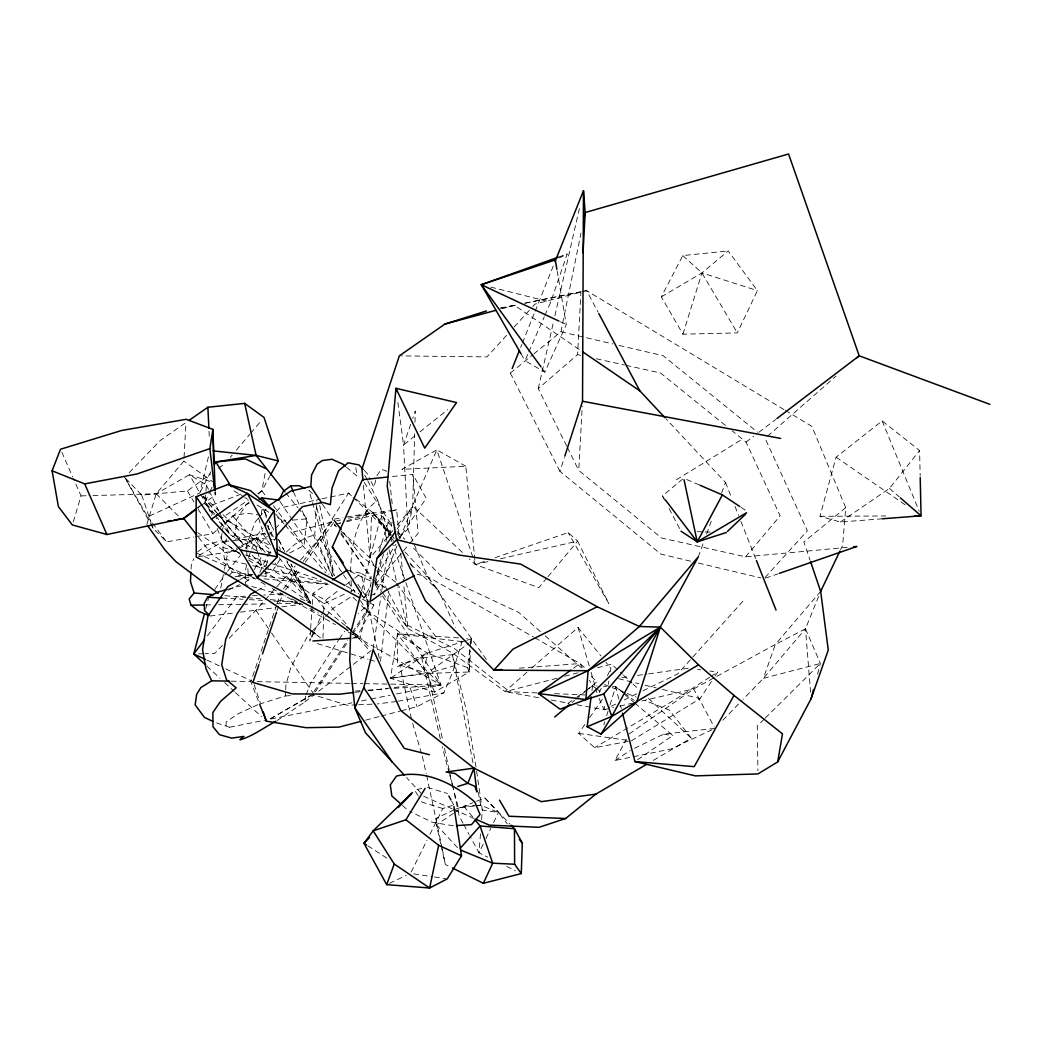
<?xml version="1.0" encoding="UTF-8"?>
<svg xmlns="http://www.w3.org/2000/svg" width="1042" height="1042" viewBox="0 0 1042 1042"><rect width="100%" height="100%" fill="white"/><g stroke="black" fill="none" stroke-linecap="round" stroke-linejoin="round"><path stroke-width="0.75" stroke-dasharray="5 3.75" d="M322.994 638.134L323.671 613.074M323.71 611.511L323.919 603.683L296.644 583.663L270.06 569.101M486.432 659.586L427.637 576.63L407.878 529.245L412.658 506.686L414.664 433.693M414.977 422.336L415.289 410.991L412.736 418.389M458.558 637.899L397.523 633.77L390.476 678.316L434.644 692.122L469.108 672.012L469.864 648.788M373.844 565.064L370.066 557.991L371.577 513.289L391.961 510.489M191.103 569.075L191.35 564.386L193.838 558.707M259.224 704.21L285.339 695.965L285.586 691.289M285.664 689.726L285.925 685.05L290.705 667.779L307.299 636.649L310.529 633.093M566.666 446.028L538.245 388.627L577.594 354.619L580.954 291.643M847.159 547.363L745.616 556.832L661.514 537.998L578.753 470.424L582.257 406.08M146.818 524.569L156.235 493.765L183.861 461.059L185.984 422.518M310.542 630.058L309.787 641.234L311.115 638.29M310.646 628.469L312.157 606.118M312.261 604.529L313.017 593.354L327.462 583.52M465.331 640.752L427.337 653.139L390.476 678.316L426.582 673.445L469.108 672.012L470.528 651.432M471.075 643.513L471.414 638.772L466.595 638.446M214.73 514.357L205.17 501.723L205.834 492.592M205.951 491.082L206.394 484.999L189.423 474.722L156.235 493.765L89.026 495.679M261.49 514.11L261.776 510.15L263.027 508.952L273.838 530.013M332.515 576.291L314.749 534.793L316.859 499.756M480.479 833.834L478.994 852.877L487.734 857.162M481.586 819.546L482.329 810.025L476.246 768.631M785.368 410.418L811.861 426.36L845.726 507.701L842.652 545.344L840.581 549.655M232.353 536.552L235.218 535.367L236.781 519.19L246.342 504.536L250.614 502.739M266.465 565.376L268.081 557.861M289.624 552.989L304.069 545.539L307.025 518.851L298.911 508.952M380.486 661.383L388.822 591.179M277.211 720.465L304.824 701.956L305.58 696.134M591.973 690.559L592.598 685.844L589.433 680.27M469.108 672.012L467.363 667.492L470.059 648.345M470.281 646.743L471.414 638.772L466.855 640.257M373.062 649.114L380.981 596.141M381.932 589.72L387.455 552.794M390.086 535.132L392 522.289M240.676 554.487L220.852 540.707L222.037 533.426M222.272 531.98L223.209 526.145L232.692 516.024L246.772 513.146L259.94 515.204M576.929 704.757L604.126 709.745L604.907 704.978M608.294 684.333L608.815 681.155M610.378 671.621L610.899 668.443L605.923 662.23M258.195 494.077L261.881 490.873L265.371 471.831M220.735 588.092L224.173 570.755M224.486 569.179L227.599 553.432L239.934 546.581M533.791 353.941L560.935 331.786L580.98 233.2M371.16 582.309L366.484 605.845L358.279 613.751M538.245 388.627L553.445 322.121M554.891 315.791L579.86 206.537M208.439 456.826L199.843 492.905L147.73 516.819L124.701 477.314L153.122 528.333L166.603 541.905L193.695 537.073M368.79 601.664L360.154 637.587L370.223 648.463M246.707 564.972L245.599 569.388L245.638 584.731L285.925 596.128M248.569 557.613L251.083 550.489M375.784 480.075L373.922 487.33L370.665 480.557M361.587 590.801L381.072 515.334L392.417 526.796M817.553 674.187L820.354 663.454L805.479 628.795L819.455 594.37M205.639 609.179L208.491 598.368M882.353 518.786L840.412 522.029L819.95 516.298L836.101 457.191L882.17 420.903L919.604 450.574L920.177 476.025M352.587 632.194L366.654 610.547L368.842 602.719M374.977 580.798L381.971 555.751M385.918 541.658L388.979 530.704L372.815 512.586L353.433 496.969M352.548 634.461L367.526 611.42L369.676 603.709M375.289 583.637L383.495 554.318M388.249 537.346L389.539 532.709L372.815 512.586L344.394 517.379M73.266 521.899L81.029 495.901L73.331 478.395M379.093 551.583L387.52 524.191L391.102 517.913M682.94 334.195L701.904 272.9L728.176 250.94L757.404 290.601L737.306 332.893L682.94 334.195L661.331 296.853L682.784 255.577L728.176 250.94M603.826 724.906L604.777 721.846M606.665 715.724L608.085 711.139M609.974 705.03L615.653 686.678L612.579 686.561M690.572 561.195L660.875 554.123L559.919 471.297L564.334 457.594M276.612 605.142L250.875 681.82L259.184 702.985M277.133 603.605L280.741 592.872M259.393 663.168L261.985 655.47M276.964 610.872L282.656 593.953L263.652 595.073M362.212 595.36L363.918 598.121L370.822 585.291M544.927 315.322L550.71 302.154L567.2 253.974L558.16 257.218M410.691 424.302L403.541 445.025L407.878 529.245L398.721 537.893M470.059 642.601L471.414 638.772M698.244 556.884L703.806 541.684M706.58 534.09L712.142 518.89M721.598 493.061L725.492 482.433L666.164 419.001M268.667 556.363L271.011 550.371M306.14 694.688L310.711 683.161L338.429 640.231M397.054 545.682L385.058 575.679L374.065 594.865M400.063 538.193L412.658 506.686L393.954 529.219M559.919 471.297L510.346 373.075L511.557 370.053M520.622 347.455L521.834 344.433M522.433 342.935L534.533 312.782M535.132 311.284L553.263 266.062M251.669 549.082L255.225 540.707L262.727 533.647L265.515 533.035M401.457 710.735L417.047 706.645L443.879 692.787L452.423 672.793L461.906 642.237L460.59 639.306M557.157 270.946L566.301 324.544L544.823 372.137L524.986 360.675L528.203 353.355M528.841 351.896L544.276 316.781M253.05 574.767L232.236 572.162L224.395 559.046L222.884 547.324L226.622 538.935M314.45 630.905L323.111 611.706M259.823 572.423L270.099 549.72L256.332 538.18L230.647 540.863M205.17 501.723L209.299 492.957M209.989 491.498L212.06 487.122M483.162 844.215L478.994 852.877L469.877 835.918M485.95 838.445L490.821 828.338M493.595 822.568L498.467 812.46L484.895 797.977L474.384 802.119M599.163 692.656L601.234 688.384M607.447 675.568L610.899 668.443M411.186 871.998L426.999 840.256M429.877 834.473L442.811 808.514L452.332 805.44M210.718 471.818L199.843 492.905L189.423 474.722L214.118 482.746L183.861 461.059M353.759 637.235L357.002 636.975L373.844 605.024L359.855 594.669M712.064 729.739L670.944 749.016L615.001 760.478L626.177 739.533M257.843 493.608L261.881 490.873L269.683 476.611M245.274 581.905L248.139 580.511L251.213 575.041M254.287 569.57L261.959 555.881M376.631 575.744L395.686 544.367M300.513 560.036L319.634 538.467L348.601 493.074L352.222 495.992M313.902 691.719L347.312 640.309M270.503 718.759L313.811 694.102L348.145 641.234M631.296 740.849L700.081 698.596L714.161 677.391M715.046 676.063L717.678 672.077L709.954 671.061M376.904 475.738L381.098 469.499L385.853 470.567L386.829 473.263M339.314 638.928L344.746 631.231M397.106 529.232L412.658 506.686M628.105 741.448L594.617 747.687L578.701 733.373L585.995 722.888M589.629 717.651L603.305 697.984M214.847 589.342L226.635 572.592M227.547 571.303L240.598 555.099M283.554 588.925L298.585 567.89M303.274 561.312L333.336 519.242L342.805 517.653M285.482 589.993L300.552 568.88M305.267 562.289L334.482 521.378L340.617 519.971M207.462 635.763L236.742 596.675L246.251 596.115M840.412 522.029L889.451 488.424L919.604 450.574M280.051 559.32L271.754 572.24L264.173 573.426M245.704 548.913L263.066 527.864M276.338 511.778L279.412 508.053L320.298 499.196M341.203 531.107L370.066 557.991L392.925 530.469M546.985 577.88L538.831 587.675L475.308 564.53L469.382 558.994M548.014 576.643L577.607 541.124L568.111 532.579L495.08 557.717M363.918 598.121L370.184 590.632M375.407 584.393L408.803 544.471M409.845 543.221L418.194 533.243L412.749 474.384L389.174 476.871M258.09 518.603L255.082 522.172L246.355 545.318L247.045 556.194M259.093 517.405L266.114 509.069M745.616 556.832L780.158 515.842L746.033 442.095L732.187 430.906M230.165 457.451L232.21 455.028M236.326 450.183L249.663 434.436M250.692 433.225L261.985 419.9M810.611 692.344L805.479 628.795L763.382 678.342L743.128 699.273M820.666 591.374L775.339 644.464L716.232 676.649M229.188 638.277L255.902 610.378L295.212 566.04M742.907 601.195L677.756 673.874L641.664 691.458M765.115 577.476L807.355 530.717L765.102 438.33M506.568 335.329L486.966 356.911L400.962 355.882M514.188 326.941L531.602 307.755M532.696 306.556L534.872 304.16L583.507 291.473M311.61 631.908L324.557 617.698M325.638 616.512L333.193 608.228L352.053 596.206L356.598 600.765M222.506 645.245L214.717 653.386L205.053 653.673M129.156 472.703L160.325 440.401L186.752 421.984M229.618 574.884L232.236 572.162M722.888 720.217L742.008 700.445M764.151 719.188L757.26 726.014L757.912 770.728M765.297 718.042L820.354 663.454L763.382 678.342L775.339 644.464L805.479 628.795M257.048 550.215L256.111 547.141L267.338 536.226M268.458 535.132L274.072 529.688M275.192 528.594L283.059 520.961L286.25 520.674M286.342 552L294.573 544.51L305.501 537.972L314.749 534.793M767.537 436.181L835.971 376.162M526.887 672.311L504.953 691.536L452.905 653.243L407.93 628.626L382.753 593.093M531.759 668.039L578.076 627.453L600.96 656.03M195.284 536.786L212.815 533.66L217.726 529.388M218.95 528.32L249.611 501.567M572.123 702.451L574.624 700.367M575.861 699.325L584.588 692.057M585.838 691.015L597.053 681.663L589.824 675.268M664.614 500.173L662.386 495.94L682.523 479.19M510.346 373.075L532.566 354.944M845.726 507.701L803.864 541.957L809.973 559.932M197.602 552L206.472 544.901L220.852 540.707M414.898 435.934L403.541 445.025L397.445 399.333M419.939 431.883L447.708 409.636M197.589 507.623L202.643 503.69M367.67 480.57L377.673 500.212C355.726 516.246 351.024 547.415 350.555 572.892M304.824 701.956L313.668 695.105M318.722 691.198L371.799 650.091M746.033 442.095L753.744 436.207M758.889 432.287L775.613 419.548M345.371 625.656L324.44 608.762L313.017 593.354L325.469 600.27L339.471 589.668M345.827 584.849L353.472 579.065M354.736 578.102L361.105 573.282L370.874 578.987M197.602 508.131L200.129 506.256M201.393 505.318L215.29 494.989L215.173 491.785M125.769 478.434L141.712 495.145L187.417 490.951L210.758 473.915M218.546 468.236L225.033 463.508M573.478 668.235L579.964 663.546L585.786 668.664M567.877 703.558L575.679 697.971M576.981 697.033L587.388 689.57M588.691 688.645L592.598 685.844L597.209 686.014M434.644 692.122L426.582 673.445L468.744 643.539M629.16 733.946L693.712 688.905L714.812 677.404M637.548 759.761L672.741 735.548L635.086 703.311M219.471 515.855L221.529 518.265L248.426 500.004M453.413 813.346L436.39 824.86L440.714 843.916M454.716 812.46L463.885 806.261L472.886 802.705M615.001 760.478L630.306 750.514M709.667 677.261L674.929 699.69L594.617 747.687M710.996 676.401L717.678 672.077M676.44 479.75L742.725 438.916M661.331 296.853L701.904 272.9L757.404 290.601M237.498 549.329L234.802 550.931L197.863 556.767M238.839 548.535L256.332 538.18L272.092 539.365M653.373 760.36L691.198 738.153L669.498 710.162L645.35 700.667M270.477 718.719L310.763 695.235M199.022 555.412L222.623 541.697L228.862 540.433M240.09 579.521L248.23 574.845L255.264 578.87M257.231 590.553L265.202 586.034M241.314 545.826L256.397 537.451L262.727 554.513M252.177 555.125L262.18 567.148L266.518 564.907M559.241 257.934L567.2 253.974M599.059 698.348L604.126 709.745L609.896 706.932M611.341 706.229L615.666 704.118M624.327 699.898L640.218 692.162M228.081 590.228L239.543 584.679M634.5 748.273L663.702 734.128L715.007 728.371M389.474 883.329L406.263 875.41M454.273 809.842L436.233 818.27L436.39 824.86L458.076 848.292M455.667 809.191L463.885 806.261L474.579 805.583M323.919 603.683L345.045 593.888M350.672 591.27L353.485 589.967L358.578 593.732M204.466 503.664L208.035 506.633L242.825 493.439M765.557 578.154L777.723 573.934M484.439 561.391L475.308 564.53L436.832 449.857L401.886 469.33L465.813 466.269L475.308 564.53L489.466 561.286M257.791 704.679L238.175 713.757L226.179 721.911L226.01 725.466L229.618 727.251L264.577 720.269M411.434 718.811L399.802 665.161L421.736 658.049L452.449 654.676L466.529 710.944L476.012 767.042M370.288 595.412L377.491 593.172M340.487 522.758L335.824 524.178L340.513 523.175M346.699 520.857L371.577 513.289M399.802 665.161L427.91 673.458L455.68 665.356M421.75 788.26L414.716 790.292L418.011 795.606M228.485 589.043L240.897 585.891M502.127 308.653L517.653 304.681M365.612 720.139L379.64 716.466M381.19 716.049L399.894 711.152M556.884 678.29L508.444 690.82L454.82 648.788L406.706 624.861L397.914 587.31M564.699 676.258L578.766 672.624M597.522 667.766L611.576 664.132L622.282 674.07M293.062 532.071L332.945 521.782M346.752 521.69L388.861 511.687M390.424 511.322L396.663 509.838L399.399 538.727M604.126 709.745L613.556 707.557M619.834 706.085L632.416 703.168M641.846 700.966L693.712 688.905L714.239 726.951M348.275 518.213L372.815 512.586L390.476 535.184M500.486 558.773L577.607 541.124L608.815 603.487L568.111 532.579M321.861 498.858L348.601 493.074L352.014 496.37M500.746 308.067L516.663 304.837M524.608 303.235L580.29 291.942M525.494 303.079L580.368 291.929M235.101 539.157L263.17 533.452L265.905 534.702M500.473 308.145L514.514 305.319L581.149 350.789M270.933 718.993L351.962 702.816M361.496 700.914L369.441 699.338M371.03 699.013L390.086 695.209M396.442 693.946L440.935 685.063L392.43 543.351M396.364 701.527L377.399 703.923M397.953 701.24L443.879 692.787M390.476 678.316L423.925 673.236L427.337 653.139L397.523 633.77L397.666 666.554L427.337 653.139L467.363 667.492M621.735 677.652L629.655 676.532M637.574 675.411L647.095 674.057M648.671 673.835L688.293 668.209M393.524 510.267L396.663 509.838M210.054 616.043L234.02 612.97M240.415 612.149L275.57 607.655M281.965 606.835L301.138 604.373M355.504 692.253L360.258 691.667M368.165 690.703L409.298 685.662L417.047 706.645M474.331 805.974L458.441 807.889L453.439 789.068M475.92 805.779L480.675 805.206L498.467 812.46L507.402 823.962M217.153 528.541L222.623 541.697L229.045 541.032M292.646 520.114L307.025 518.851M519.398 668.169L579.964 663.546L582.335 667.727M352.274 638.147L360.154 637.587L352.756 631.621L369.754 650.924M285.339 695.965L291.812 695.509M355.035 691.08L359.894 690.742M367.995 690.169L387.442 688.801M393.928 688.358L440.935 685.063L380.33 592.559M476.103 805.492L480.675 805.206L482.329 810.025L498.467 812.46M251.89 575.054L235.101 575.822M252.581 595.737L257.322 595.451M356.885 704.848L347.429 705.278L312.144 694.428M358.461 704.783L375.81 704.001M81.029 495.901L87.437 495.718M198.618 653.855L203.45 653.712M205.587 604.959L212.06 604.842M218.52 604.738L241.171 604.347M242.786 604.321L268.667 603.865M276.755 603.735L301.021 603.318M819.95 516.298L885.752 515.972M231.181 681.168L250.692 681.52M257.205 681.65L349.878 683.37M351.506 683.396L362.89 683.604M364.518 683.643L440.935 685.063L357.745 601.898M697.189 531.68L703.663 531.863M705.291 531.915L710.136 532.045M603.357 686.235L606.431 686.339M536.969 692.904L504.953 691.536L541.736 698.296M554.565 693.659L584.979 694.949M222.128 598.069L243.073 599.267M249.52 599.645L262.402 600.374M273.681 601.026L297.843 602.406M273.668 539.482L276.82 539.73M235.166 576.343L254.43 578.023M264.069 578.87L328.282 584.471M224.916 595.685L245.964 597.509M247.579 597.652L260.539 598.785M270.243 599.632L297.778 602.015M461.997 641.611L397.523 633.77L426.582 673.445M261.06 575.77L328.308 584.171M697.567 669.433L700.667 669.837M578.701 733.373L628.105 740.393M413.661 873.912L432.86 876.752M434.462 876.986L445.65 878.64M663.702 734.128L672.741 735.548M453.4 825.798L432.573 822.372L409.793 811.405M551.335 700.055L568.932 703.285M577.594 354.619L580.72 355.309M596.35 358.774L624.497 365M626.06 365.338L660.459 372.958L725.896 425.826M417.139 574.272L427.637 576.63L533.426 636.988M347.142 570.104L361.105 573.282L379.627 659.833M560.935 331.786L612.852 343.938M619.143 345.423L663.181 355.739L757.547 432.209M224.395 559.046L246.459 564.191M252.763 565.663L263.795 568.242M265.371 568.606L325.273 582.595M698.387 563.058L760.907 577.932M618.544 678.707L638.928 683.682M645.206 685.219L656.173 687.889M662.452 689.426L700.081 698.596M490.769 287.097L550.71 302.154M307.624 602.276L310.724 603.149L291.2 564.425M229.618 727.251L215.551 722.601M427.52 787.505L447.526 793.522M442.811 808.514L422.127 802.236L418.832 796.922M317.445 643.604L368.034 659.195M369.558 659.664L375.693 661.553M222.884 547.324L239.751 552.95M245.873 554.995L268.875 562.667M270.399 563.175L320.988 580.068M604.594 684.633L610.638 687.004M612.149 687.603L625.734 692.943M627.232 693.542L636.297 697.098M686.678 479.489L700.055 485.272M196.339 553.015L255.759 579.052M300.33 598.59L310.724 603.149L290.913 564.022M452.189 808.8L423.977 796.375L406.523 777.566M453.674 809.452L474.449 818.608M350.034 571.446L384.68 587.558M206.824 660.055L219.875 666.125M225.671 668.821L251.747 680.947M560.44 321.796L566.301 324.544M506.699 866.436L515.438 870.721M235.218 535.367L272.77 553.862M441.066 845.492L445.377 864.547L451.004 867.322M362.408 599.189L373.844 605.024M239.035 553.107L222.623 541.697M248.908 558.199L268.654 568.372M346.361 586.229L353.485 589.967M291.864 598.837L302.988 604.816M309.943 608.541L318.279 613.022M256.332 538.18L270.66 545.93M465.813 466.269L436.832 449.857L412.554 505.813L463.469 553.445M534.833 637.795L579.964 663.546M352.561 632.494L359.399 636.388M260.891 582.087L265.111 584.497M272.144 588.522L335.433 624.718M348.093 631.96L440.935 685.063M200.507 494.142L210.002 510.788L217.036 514.826M218.442 515.634L256.397 537.451M372.268 579.795L384.837 587.128M783.975 409.584L586.646 290.653L581.879 291.617L586.646 290.653L598.03 312.118M257.283 551.192L230.035 534.572L216.02 517.926M233.89 490.808L243.45 496.669M244.818 497.503L247.553 499.183M257.113 505.044L269.396 512.586M277.589 517.6L283.059 520.961M366.654 610.547L396.051 629.498L420.447 648.945M367.956 845.87L387.885 858.79M741.201 507.441L745.238 510.137M836.101 457.191L905.133 504.81M248.608 559.997L261.829 569.179M263.144 570.091L310.724 603.149L286.863 560.7M197.667 532.657L227.599 553.432M353.095 634.226L357.002 636.975M592.598 685.844L595.086 687.642M596.324 688.541L600.049 691.25M248.139 580.511L211.839 554.253L197.772 536.356M618.857 699.156L615.653 686.678L623.077 692.162M624.314 693.073L634.213 700.38M376.761 567.864L361.587 556.467L342.102 530.795M378.038 568.815L395.739 582.113M316.507 634.786L321.665 638.707M346.504 467.194L357.041 476.142L355.726 466.829M615.653 686.678L622.934 692.917M624.145 693.959L633.862 702.269M889.451 488.424L899.181 496.839M540.394 631.582L518.695 612.396L441.196 576.07L411.694 546.269M545.213 635.841L581.384 667.805M402.459 805.44L408.373 810.715M682.784 255.577L701.904 272.9L737.306 332.893M410.743 564.399L438.89 590.996L455.328 627.597M312.496 493.621L308.953 490.365L333.622 575.848M206.863 666.112L219.94 678.212M224.694 682.614L234.216 691.419M235.401 692.526L261.555 716.74M623.468 675.177L631.778 682.914M632.976 684.021L637.717 688.436M648.424 698.374L691.198 738.153M336.579 526.809L334.274 524.647L337.074 528.607M203.32 496.148L218.351 510.241M353.147 497.477L389.539 532.709M222.975 514.579L256.111 547.141M396.95 531.381L404.895 539.391M156.235 493.765L181.881 519.593M484.895 797.977L510.072 824.183M364.296 470.476L367.422 473.784L370.014 479.203M404.908 551.895L424.133 572.566L438.89 590.996M232.692 516.024L265.202 552.325M274.958 563.214L310.724 603.149L286.589 561.364M325.469 600.27L347.611 625.591M202.943 496.526L218.429 514.644M275.609 513.927L283.984 523.761M285.026 524.986L325.846 572.892M202.943 496.578L216.384 512.508M217.426 513.732L247.175 549.108M210.002 510.788L215.017 516.741M221.529 518.265L240.168 540.694M463.885 806.261L474.019 818.595M285.742 492.853L297.908 507.714M261.881 490.873L265.71 495.849M273.382 505.787L287.761 524.413M288.725 525.663L304.069 545.539M662.386 495.94L664.314 498.493M215.694 515.621L230.035 534.572L219.601 512.703M147.73 516.819L151.507 521.834M152.458 523.084L166.603 541.905M372.815 512.586L389.877 535.901M390.828 537.19L393.668 541.085M396.702 583.429L435.934 636.896M541.983 368.23L544.823 372.137M340.799 533.869L371.564 577.294M375.289 582.569L381.828 591.778M262.727 533.647L271.024 545.669M279.334 557.704L310.724 603.149M255.902 610.378L270.607 631.634M271.532 632.963L313.811 694.102M357.758 584.21L365.026 594.839M279.946 501.449L329.038 574.376M319.634 538.467L342.688 573.595M343.573 574.95L355.101 592.507M360.428 600.609L367.526 611.42M322.408 504.146L333.101 520.466M341.125 532.709L371.421 578.961M374.99 584.393L379.444 591.205M388.979 530.704L390.724 533.387M391.61 534.728L394.241 538.766M410.001 562.954L412.632 566.978M364.179 482.381L392 525.428M397.21 533.504L399.828 537.542L426.191 498.271L412.749 474.384M187.417 490.951L193.968 501.97M198.071 508.861L212.815 533.66M269.709 532.11L274.528 540.459M520.935 353.642L524.986 360.675M266.96 525.337L273.33 536.656M278.904 546.555L280.493 549.381M364.687 475.165L366.927 479.216M376.878 570.716L387.481 590.488M388.236 591.895L407.93 628.626L403.671 583.676M451.642 801.181L453.7 805.01M463.039 823.206L459.235 816.133L452.684 786.072M463.794 824.613L469.108 834.512M669.094 508.652L681.012 531.225M263.027 508.952L266.7 516.194M269.631 521.99L273.304 529.245M278.435 539.378L283.58 549.525M278.904 540.056L284.687 551.518M567.382 447.474L578.753 470.424M206.394 484.999L208.478 489.375M209.168 490.834L218.911 511.244M293.401 491.746L299.432 504.888M302.115 510.723L332.294 576.421M61.791 452.15L72.693 476.949M208.035 506.633L211.682 515.399M882.17 420.903L919.213 511.283M725.492 482.433L731.432 497.451M735.001 506.451L738.57 515.464M740.94 521.469L755.802 559.007M141.712 495.145L151.051 522.303M151.559 523.813L153.122 528.333M377.673 500.212L389.799 535.64M390.32 537.177L391.909 541.801M254.209 684.659L260.266 702.907M257.517 551.752L262.18 567.148M258.611 518.135L263.17 533.452M412.658 723.382L421.463 753.353M578.076 627.453L589.277 666.112M591.061 672.298L595.099 686.222M595.542 687.772L597.34 693.959M449.271 773.385L442.238 746.723M449.688 774.948L453.023 787.505M620.472 705.395L621.279 708.521M316.859 507.819L333.935 575.705M440.31 738.908L421.736 658.049M265.163 512.807L266.465 518.343M268.094 525.233L269.383 530.73M381.072 515.334L386.934 540.368M389.122 549.759L397.549 585.747M427.91 673.458L442.759 740.367M422.349 756.349L426.256 773.815M426.621 775.404L441.912 846.99M449.232 770.246L444.426 748.169M449.571 771.835L452.332 784.496M319.699 505.318L334.365 575.783M442.225 848.579L445.377 864.547M452.449 654.676L473.159 763.799M478.369 792.467L480.675 805.206M389.747 481.339L392.313 505.07M214.926 491.785L215.29 494.989L215.004 491.928M400.766 553.185L403.514 582.074M363.397 485.259L370.066 557.991M351.05 580.668L351.753 591.543M247.84 568.632L248.23 574.845M265.866 571.394L266.231 579.105M209.025 431.31L209.403 439.32"/><path stroke-width="1.5" d="M564.829 456.07L582.53 401.261L583.481 190.712L555.073 261.542M452.41 868.012L483.358 883.303L521.274 873.574L522.303 843.121L514.461 828.742L511.166 825.316M190.946 572.201L190.452 581.579L194.164 593.002L189.162 598.942L191.025 605.207L198.996 611.433L208.674 615.457M583.025 252.893L585.174 212.529L583.481 190.712M321.509 502.778L310.816 486.458L311.558 475.009L317.094 464.172L322.395 460.525L331.994 459.262L342.987 464.211L345.332 466.191M570.886 670.11L538.467 693.542L560.075 709.159L585.865 699.573L588.105 670.709L639.384 626.489L698.244 556.884L611.81 716.401L600.987 734.076L587.154 726.717L591.127 696.851M370.131 601.716L376.97 558.408L395.27 531.889M214.73 490.183L209.859 448.607L212.907 429.408L186.153 419.301L121.693 430.463L60.501 449.232L52.1 470.802L58.378 506.581L72.354 524.947L106.909 534.507L183.692 518.46L196.339 509.069M622.478 713.197L634.943 761.559L695.353 775.873L757.964 773.932L777.71 761.884L782.477 733.842L733.998 695.431L698.492 664.822L660.341 627.128L639.384 626.489L597.209 606.744L520.7 564.113L458.532 554.956L396.611 539.652L387.207 486.08L395.973 388.314L456.552 402.564L424.706 448.164L395.973 388.314L396.39 391.453M584.21 217.296L585.174 212.529L788.573 153.995L859.194 355.804L989.9 404.361M453.947 806.599L461.515 855.821L447.252 878.875L429.63 888.005L394.241 864.026L373.166 830.839L405.924 819.78L438.643 845.283L429.63 888.005L386.673 884.645L363.971 843.291L373.166 830.839L412.411 792.545M404.348 775.209L365.521 732.839L354.905 707.909L363.762 687.655L373.192 649.648L400.74 710.54L473.941 768.136L541.28 801.663L595.946 794.069L646.366 764.476M361.183 592.377L350.633 633.262L349.747 660.459L354.905 707.909L392.352 762.275M777.71 761.884L811.119 698.7L813.528 689.504M204.414 613.816L193.786 653.998L205.678 665.004M253.193 681.624L258.885 664.705M262.493 653.933L276.456 612.409M811.119 698.7L828.273 650.039L820.666 591.374L810.481 561.43M386.673 884.645L394.241 864.026M275.687 538.401L276.859 535.406L302.401 506.673L322.655 502.413L330.366 504.641L332.033 488.047L338.546 470.802L348.119 462.804L359.086 464.966L363.254 469.382M512.169 368.555L519.411 350.464M473.941 768.136L476.936 791.985L474.892 786.332L467.845 783.31L455.107 773.503L446.106 772.005L473.941 768.136L467.845 783.31L457.777 786.502M361.353 593.979L332.333 547.011L362.447 479.698L387.598 477.041M311.779 636.805L313.785 632.377M258.533 575.262L257.257 578.102L323.15 613.113L347.885 630.553M483.358 883.303L492.697 863.193L480.102 826.006L475.035 819.833M820.666 591.374L839.904 551.101M214.339 464.784L215.798 461.984L256.124 455.419L278.266 460.929L270.464 475.191M700.055 485.272L722.353 494.911L697.241 541.866L681.012 531.225M733.998 695.431L694.18 766.652L634.943 761.559M227.013 589.446L218.182 591.934L207.632 597.248L204.258 603.24L204.506 610.456L208.947 614.923M405.924 819.78L425.136 788.403M196.143 496.747L211.435 519.229L240.468 549.968L257.257 578.102L277.315 556.806L264.798 525.337L273.994 510.854L250.38 490.561L228.068 484.426L196.143 496.747L196.248 557.027C237.967 579.157 277.472 605.506 315.218 633.797M204.532 639.671L193.786 653.998L205.378 659.391M585.865 699.573L660.341 627.128L588.105 670.709L538.467 693.542L585.865 699.573L603.774 693.946L660.341 627.128L636.701 702.204L600.987 734.076M460.212 848.292L480.102 826.006L514.461 828.742L514.618 864.235L521.274 873.574M369.493 837.534L363.971 843.291L366.628 845.01M398.174 807.576L411.408 793.757M727.459 531.42L745.668 514.097M376.97 558.408L397.575 538.961M856.758 357.94L859.194 355.804L776.889 418.558M554.683 717L569.635 704.522M475.933 819.259L489.297 825.134L539.079 827.309L565.598 818.517L595.946 794.069M174.079 520.049L183.692 518.46L196.326 508.613M304.72 488.346L299.08 485.663L290.718 485.911L283.268 491.433L279.048 500.095L262.011 497.959L259.158 499.157M371.447 600.778L385.853 590.358L414.299 575.731M211.435 519.229L247.371 493.452L273.994 510.854L276.82 539.73L277.315 556.806L240.468 549.968M189.397 420.147L207.892 407.253L244.675 403.384L264.043 417.464L278.266 460.929M486.432 310.972L444.882 324.088L399.333 355.856L361.913 469.095L362.955 480.414M332.711 579.938L347.142 570.104M269.123 505.5L290.809 491.043L310.816 486.458M229.566 681.129L211.669 680.804L200.832 687.59L196.651 694.389L195.154 704.9L204.493 717.443L212.789 721.311M698.492 664.822L611.81 716.401L587.154 726.717M275.896 721.246C264.03 727.433 252.841 736.29 239.947 739.807L243.906 736.42L231.728 738.114L219.484 734.688L212.972 726.717L212.868 712.494L220.5 701.422L236.182 687.837L226.609 679.879L221.738 664.848L225.736 639.254L237.276 613.491L250.601 594.318L255.902 591.309M746.567 512.729L697.241 541.866L665.291 499.769M238.722 580.303L227.859 586.542L207.905 616.2L202.565 649.648L205.925 668.586L211.669 680.804M597.209 606.744L512.938 649.153L493.908 670.123L425.37 600.843L396.611 539.652M520.935 353.642L481.3 284.713L558.16 257.218M209.859 448.607L136.958 473.993L84.676 483.879L52.1 470.802M779.247 573.4L856.837 546.464L853.606 546.763M541.032 366.914L481.3 284.713L555.269 259.914L556.884 269.37M726.326 532.501L697.241 541.866L684.047 479.802M444.882 324.088L495.94 310.321M360.936 721.364L339.106 727.095L306.074 727.694L266.309 721.142L259.784 704.509M167.658 521.117L170.862 520.583M353.928 692.448L339.692 694.193L292.19 693.907L252.398 682.263M882.353 518.786L921.063 515.803L920.216 477.614M501.866 669.511L493.908 670.123L588.105 670.709M312.939 641.012L350.711 638.264M456.422 825.603L471.479 824.639L480.049 814.544L474.761 801.949C453.517 783.337 425.331 769.309 396.533 776.043L390.294 784.873L391.831 795.958L401.287 804.385M191.025 605.207L203.971 604.985M914.642 515.829L921.063 515.803L900.392 497.894M565.598 818.517L508.952 816.238L499.483 800.1M514.618 864.235L492.697 863.193L460.616 850.064M207.632 597.248L222.128 598.069M194.164 593.002L213.584 594.695M213.115 450.886L256.124 455.419L284.753 491.642M582.53 401.261L780.614 438.408M429.447 754.695L404.335 748.417L363.762 687.655M438.643 845.283L461.515 855.821M481.3 284.713L558.981 321.105M228.068 484.426L247.371 493.452L264.798 525.337M265.957 468.666L245.417 458.91L215.798 461.984L231.311 486.692M359.555 597.73L277.172 553.523M344.941 585.474L276.377 549.03M722.353 494.911L739.859 506.555M582.491 351.701L639.801 390.815L665.07 417.829M218.208 593.432L175.824 561.586L164.923 549.915L147.73 525.832M346.608 626.646L351.532 630.618M262.011 497.959L269.331 506.555M183.692 518.46L196.769 535.08M519.32 839.292L522.303 843.121M334.313 520.531L341.125 529.518M332.333 547.011L343.235 562.954M448.894 796.075L450.952 799.904M598.798 313.551L639.801 390.815M290.718 485.911L293.401 491.746M84.676 483.879L106.909 534.507M756.401 560.505L776.016 610.052M603.774 693.946L611.81 716.401M263.287 712.025L266.309 721.142M244.675 403.384L256.124 455.419M214.118 482.746L214.86 490.391M207.892 407.253L208.869 428.106M215.121 490.183L212.907 429.408L213.011 434.253M213.089 437.484L213.675 463.351"/></g></svg>
